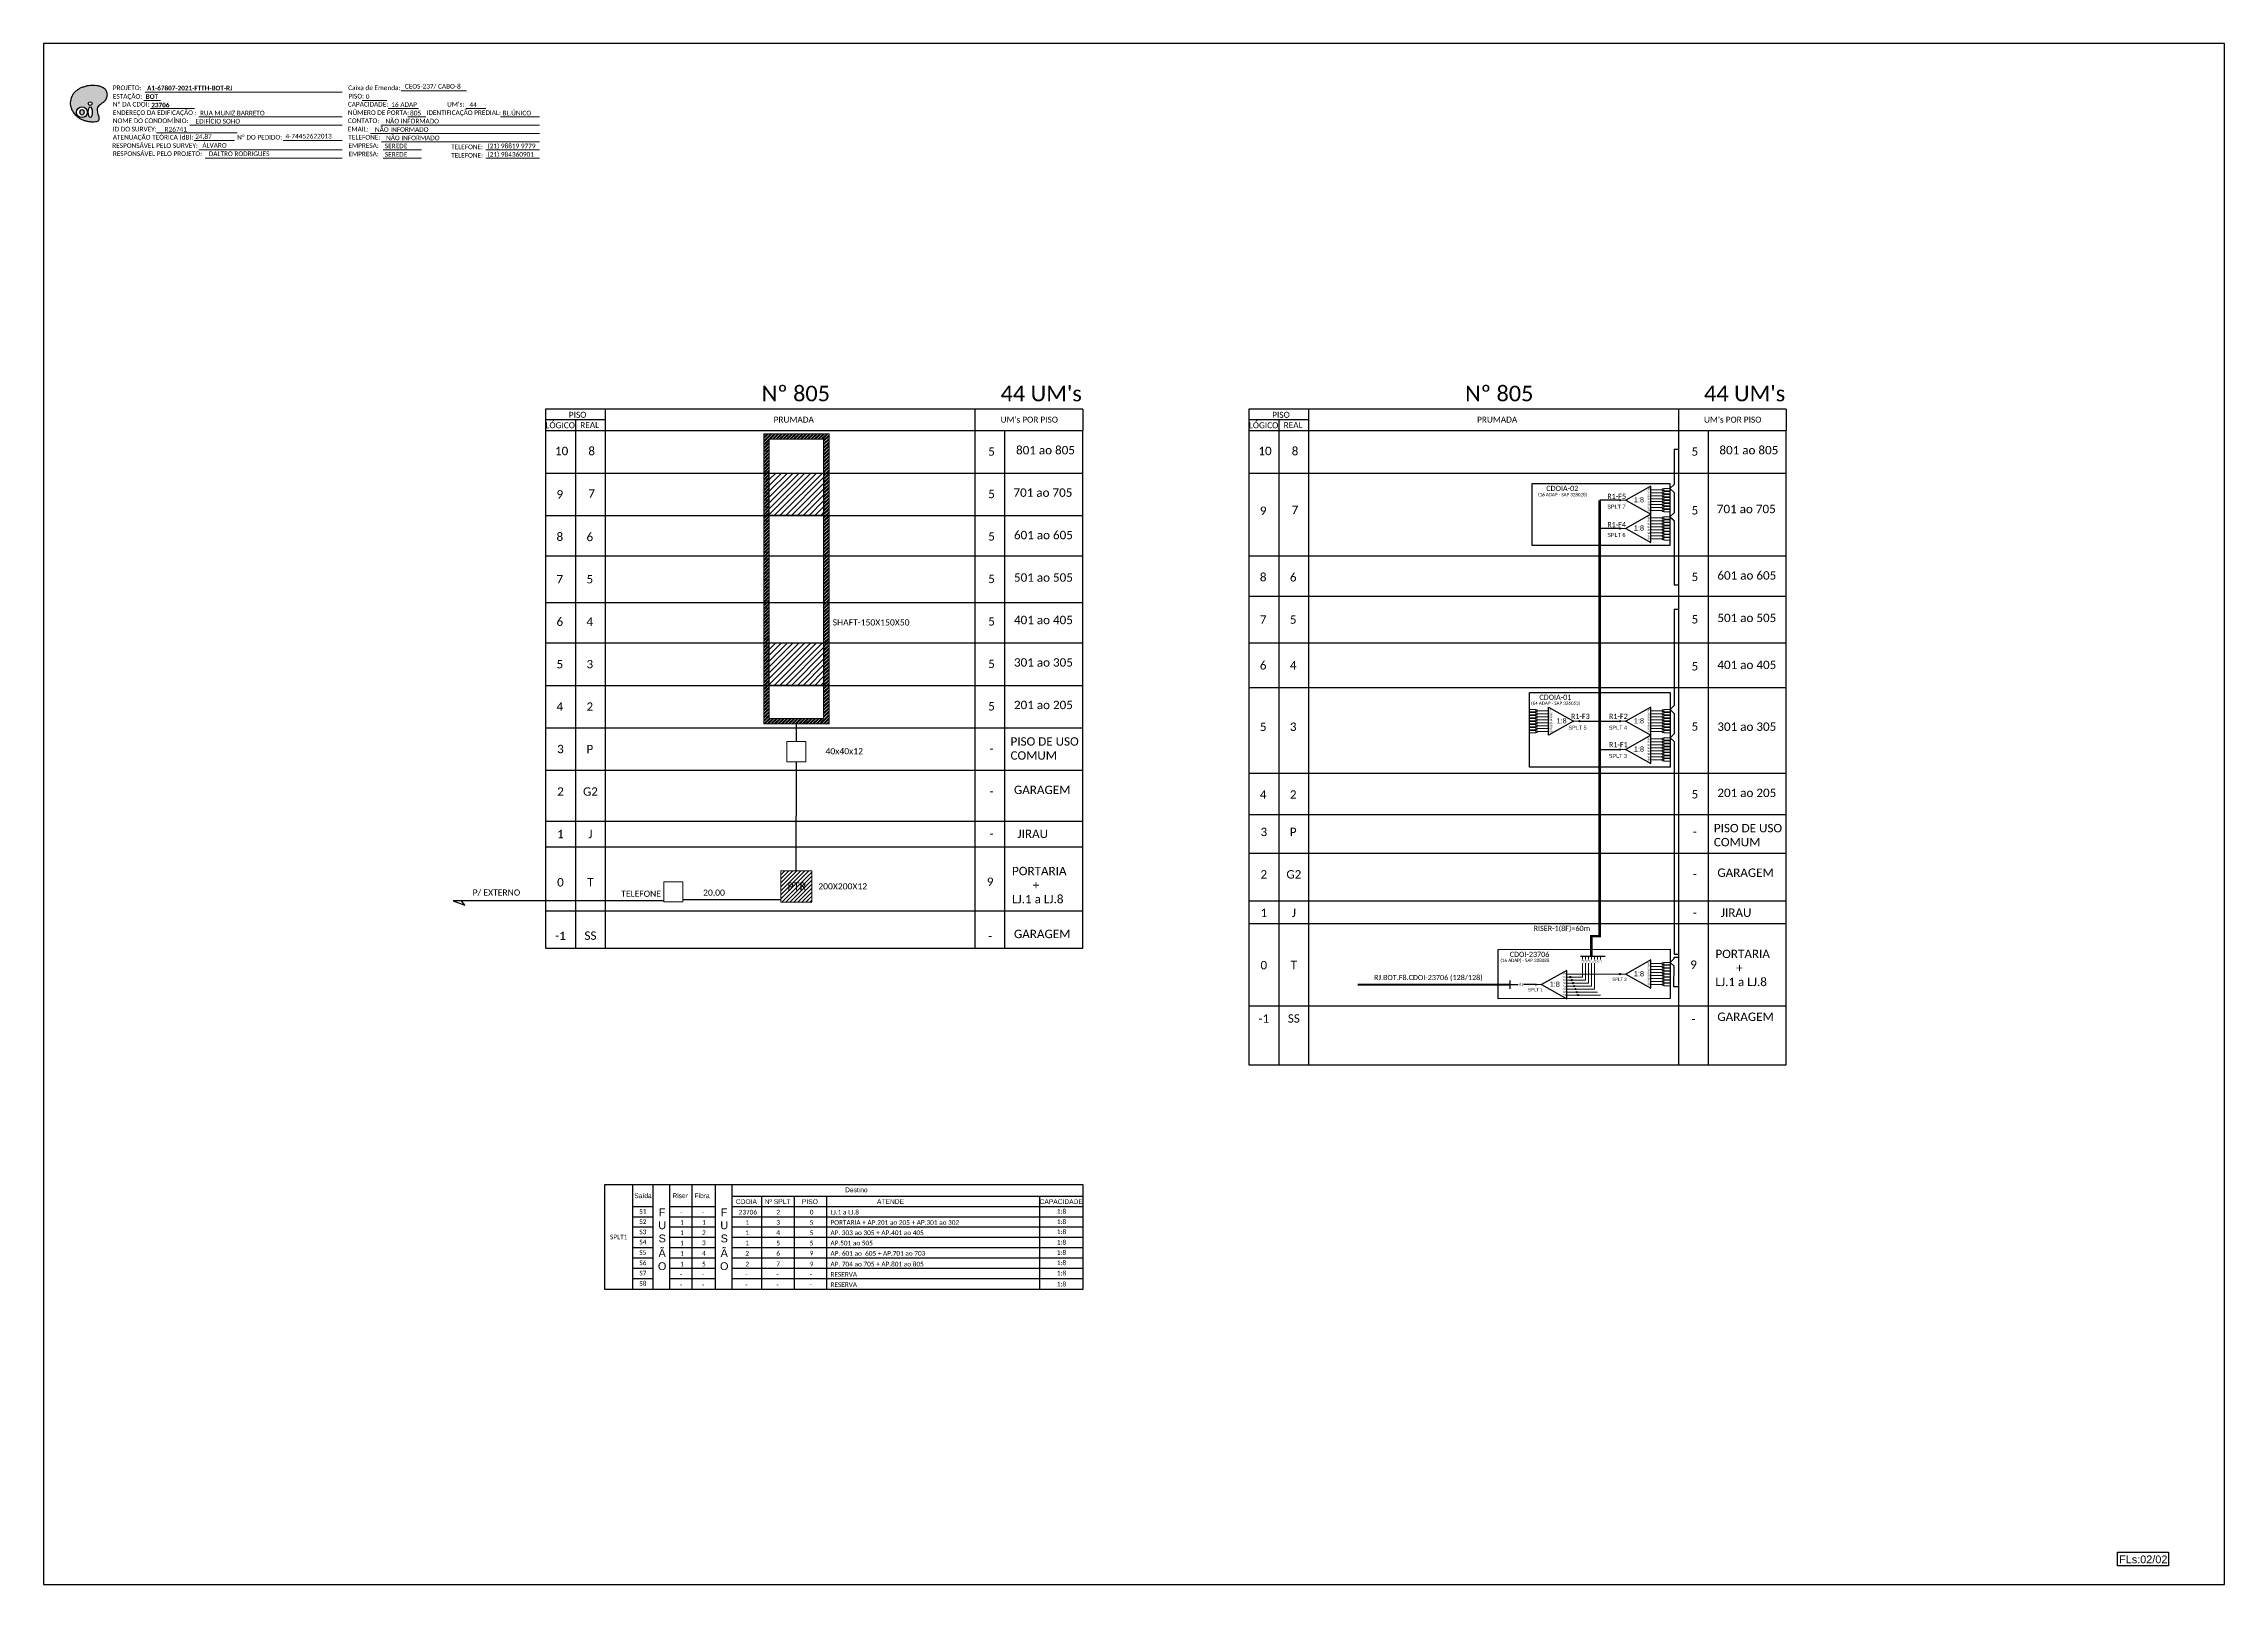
# Paper-space layout 'CDOI-23706-p2' of a CAD drawing. Header units: metres, sheet in millimetres. Extents: x -439 to 402, y -851 to -257.
# The model-space entities are those that its viewports show. They can reach past a viewport. Long polylines and large blocks are cut down to what shows.
import ezdxf
from ezdxf.enums import TextEntityAlignment as Align

# ---------------------------------------------------------------- set-up
doc = ezdxf.new("R2010")
doc.units = ezdxf.units.M
doc.styles.add('ARIAL', font='arial.ttf')
doc.styles.add('WMF-Calibri0', font='calibri.ttf')
doc.styles.add('WMF-Calibri1', font='calibrib.ttf')
doc.linetypes.add('RESERVA', pattern='A,0.5,-0.15,["RESERVA",Standard,S=0.18,R=0,X=0,Y=-0.1],-1.3', length=1.95)

# ---------------------------------------------------------------- blocks, each defined once
blk = doc.blocks.new('SPLT_1-8_SC-APC')
at = {"color": 1, "lineweight": 0}
blk.add_lwpolyline([(-17.04, -7.55), (-19.26, -7.55)], dxfattribs=at)
at = {"color": 1}
blk.add_lwpolyline([(-7.37, -2.1), (-17.04, -7.55), (-7.37, -13), (-7.37, -2.1)], dxfattribs=at)
at = {"color": 3, "lineweight": 0}
for points in [[(-2.99, -3.51), (-7.37, -3.51)], [(-7.37, -4.66), (-2.99, -4.66)], [(-7.37, -5.82), (-2.99, -5.82)], [(-7.37, -6.97), (-2.99, -6.97)], [(-7.37, -8.12), (-2.99, -8.12)], [(-2.41, -3.02), (-2.41, -4)], [(-2.41, -3.02), (0, -3.02)], [(-2.41, -4), (0, -4)], [(-2.41, -4.17), (-2.41, -5.16)], [(-2.41, -4.17), (0, -4.17)], [(-2.41, -5.16), (0, -5.16)], [(-2.41, -5.32), (-2.41, -6.31)], [(-2.41, -5.32), (0, -5.32)], [(-2.41, -6.31), (0, -6.31)], [(-2.41, -6.48), (-2.41, -7.46)], [(-2.41, -6.48), (0, -6.48)], [(-2.41, -7.46), (0, -7.46)], [(-2.41, -7.63), (-2.41, -8.62)], [(-2.41, -7.63), (0, -7.63)], [(-7.37, -9.28), (-2.99, -9.28)], [(-7.37, -10.43), (-2.99, -10.43)], [(-7.37, -11.58), (-2.99, -11.58)], [(-2.41, -8.62), (0, -8.62)], [(-2.41, -8.78), (-2.41, -9.77)], [(-2.41, -8.78), (0, -8.78)], [(-2.41, -9.77), (0, -9.77)], [(-2.41, -9.94), (-2.41, -10.92)], [(-2.41, -9.94), (0, -9.94)], [(-2.41, -10.92), (0, -10.92)], [(-2.41, -11.09), (-2.41, -12.08)], [(-2.41, -11.09), (0, -11.09)], [(-2.41, -12.08), (0, -12.08)]]:
    blk.add_lwpolyline(points, dxfattribs=at)
for points in [[(-2.99, -3.22), (-2.41, -3.22), (-2.41, -3.8), (-2.99, -3.8)], [(-2.99, -4.38), (-2.41, -4.38), (-2.41, -4.95), (-2.99, -4.95)], [(-2.99, -5.53), (-2.41, -5.53), (-2.41, -6.1), (-2.99, -6.1)], [(-2.99, -6.68), (-2.41, -6.68), (-2.41, -7.26), (-2.99, -7.26)], [(-2.99, -7.84), (-2.41, -7.84), (-2.41, -8.41), (-2.99, -8.41)], [(-2.99, -8.99), (-2.41, -8.99), (-2.41, -9.56), (-2.99, -9.56)], [(-2.99, -10.14), (-2.41, -10.14), (-2.41, -10.72), (-2.99, -10.72)], [(-2.99, -11.3), (-2.41, -11.3), (-2.41, -11.87), (-2.99, -11.87)]]:
    blk.add_lwpolyline(points, close=True, dxfattribs=at)
at = {"color": 1, "style": 'ARIAL'}
for s, height, p in [('1:8', 2, (-13.91, -8.4)), ('S1', 0.75, (-8.74, -3.78)), ('S2', 0.75, (-8.74, -4.97)), ('S3', 0.75, (-8.74, -6.18)), ('S4', 0.75, (-8.74, -7.36)), ('S5', 0.75, (-8.74, -8.57)), ('S6', 0.75, (-8.74, -9.69)), ('S7', 0.75, (-8.74, -10.78)), ('S8', 0.75, (-8.74, -11.9))]:
    blk.add_text(s, height=height, dxfattribs=at).set_placement(p)
blk = doc.blocks.new('SPLITTER_')
blk.add_point((0, 0))
at = {"style": 'ARIAL', "flags": 4}
blk.add_attdef('SPLT', (0, -3.26), '', height=1.5, dxfattribs=at)
blk = doc.blocks.new('SPLT_1-8_SC-APC_ESQ')
at = {"color": 3, "lineweight": 0}
for points in [[(2.41, -3.02), (0, -3.02)], [(2.41, -4), (0, -4)], [(2.41, -4.17), (0, -4.17)], [(2.41, -5.16), (0, -5.16)], [(2.41, -5.32), (0, -5.32)], [(2.41, -6.31), (0, -6.31)], [(2.41, -6.48), (0, -6.48)], [(2.41, -7.46), (0, -7.46)], [(2.41, -7.63), (0, -7.63)], [(2.41, -3.02), (2.41, -4)], [(2.41, -4.17), (2.41, -5.16)], [(2.41, -5.32), (2.41, -6.31)], [(2.41, -6.48), (2.41, -7.46)], [(2.41, -7.63), (2.41, -8.62)], [(2.99, -3.51), (7.37, -3.51)], [(7.37, -4.66), (2.99, -4.66)], [(7.37, -5.82), (2.99, -5.82)], [(7.37, -6.97), (2.99, -6.97)], [(7.37, -8.12), (2.99, -8.12)], [(2.41, -8.62), (0, -8.62)], [(2.41, -8.78), (0, -8.78)], [(2.41, -9.77), (0, -9.77)], [(2.41, -9.94), (0, -9.94)], [(2.41, -10.92), (0, -10.92)], [(2.41, -11.09), (0, -11.09)], [(2.41, -12.08), (0, -12.08)], [(2.41, -8.78), (2.41, -9.77)], [(2.41, -9.94), (2.41, -10.92)], [(2.41, -11.09), (2.41, -12.08)], [(7.37, -9.28), (2.99, -9.28)], [(7.37, -10.43), (2.99, -10.43)], [(7.37, -11.58), (2.99, -11.58)]]:
    blk.add_lwpolyline(points, dxfattribs=at)
for points in [[(2.99, -3.22), (2.41, -3.22), (2.41, -3.8), (2.99, -3.8)], [(2.99, -4.38), (2.41, -4.38), (2.41, -4.95), (2.99, -4.95)], [(2.99, -5.53), (2.41, -5.53), (2.41, -6.1), (2.99, -6.1)], [(2.99, -6.68), (2.41, -6.68), (2.41, -7.26), (2.99, -7.26)], [(2.99, -7.84), (2.41, -7.84), (2.41, -8.41), (2.99, -8.41)], [(2.99, -8.99), (2.41, -8.99), (2.41, -9.56), (2.99, -9.56)], [(2.99, -10.14), (2.41, -10.14), (2.41, -10.72), (2.99, -10.72)], [(2.99, -11.3), (2.41, -11.3), (2.41, -11.87), (2.99, -11.87)]]:
    blk.add_lwpolyline(points, close=True, dxfattribs=at)
at = {"color": 1}
blk.add_lwpolyline([(7.37, -2.1), (17.04, -7.55), (7.37, -13), (7.37, -2.1)], dxfattribs=at)
at = {"color": 1, "lineweight": 0}
blk.add_lwpolyline([(17.04, -7.55), (19.26, -7.55)], dxfattribs=at)
at = {"color": 1, "style": 'ARIAL'}
for s, height, p in [('S5', 0.75, (7.55, -8.57)), ('S3', 0.75, (7.55, -6.18)), ('S4', 0.75, (7.55, -7.36)), ('S2', 0.75, (7.56, -4.97)), ('S1', 0.75, (7.7, -3.78)), ('1:8', 2, (10.45, -8.4)), ('S6', 0.75, (7.55, -9.69)), ('S7', 0.75, (7.55, -10.78)), ('S8', 0.75, (7.55, -11.9))]:
    blk.add_text(s, height=height, dxfattribs=at).set_placement(p)
blk = doc.blocks.new('OI')
h = blk.add_hatch(color=40)
edge = h.paths.add_edge_path()
edge.add_spline(control_points=[(4.35, -0.67), (3.92, -0.99), (3.26, -1.5), (2.81, -2.59), (2.9, -3.5), (3.06, -4.27), (3.31, -4.85), (3.37, -5.39), (3.4, -5.88), (3.2, -6.4), (2.54, -6.61), (1.65, -6.63), (0.55, -6.67), (-0.56, -6.42), (-1.61, -6.14), (-2.77, -5.61), (-3.92, -4.77), (-4.89, -3.7), (-5.34, -2.65), (-5.6, -1.94), (-5.85, -0.96), (-5.71, 0.47), (-5.1, 2.02), (-4.14, 3.02), (-3.3, 3.61), (-2.37, 4.16), (-1.36, 4.44), (-0.56, 4.7), (0.79, 4.85), (2.24, 4.97), (3.79, 4.57), (4.67, 4.21), (5.44, 3.65), (5.76, 2.99), (6.03, 2.21), (6.01, 1.46), (5.72, 0.64), (5.31, 0.08), (4.88, -0.38), (4.51, -0.55), (4.35, -0.67)], knot_values=[0, 0, 0, 0, 1.60434, 2.417191, 3.427595, 4.282808, 4.776746, 5.304182, 5.888771, 6.258406, 6.858137, 7.79129, 8.986195, 10.124242, 11.187857, 12.242908, 13.953784, 15.414161, 16.515391, 17.349188, 17.675853, 19.552021, 21.515531, 22.568638, 23.63245, 24.621084, 25.782718, 26.745347, 27.142653, 29.870543, 31.004649, 31.921532, 32.709589, 33.801391, 34.042471, 35.192333, 35.971461, 36.628871, 37.254359, 37.836911, 37.836911, 37.836911, 37.836911], degree=3, periodic=0)
h.paths.add_polyline_path([(1.13, -0.87, -1), (-0.04, -0.87, -1)], flags=16)
edge = h.paths.add_edge_path(flags=16)
edge.add_ellipse((0.56, -3.59), major_axis=(-0.02, 1.71), ratio=0.361305, start_angle=0, end_angle=360)
h.paths.add_polyline_path([(-0.36, -3.62, -1), (-3.8, -3.62, -1)], flags=16)
edge = h.paths.add_edge_path(flags=0)
edge.add_ellipse((-2.08, -3.62), major_axis=(0, 0.885), ratio=0.758294, start_angle=0, end_angle=360)
at = {"color": 40}
for centre, radius in [((-2.08, -3.62), 1.72), ((0.54, -0.87), 0.587)]:
    blk.add_circle(centre, radius, dxfattribs=at)
blk.add_ellipse((-2.08, -3.62), major_axis=(0, 0.885), ratio=0.758294, start_param=-3.141592653589792, end_param=3.141592653589792, dxfattribs=at)
blk.add_ellipse((0.56, -3.59), major_axis=(-0.02, 1.71), ratio=0.361305, dxfattribs=at)
at = {"color": 40, "start_tangent": (-0.800898, -0.598801), "end_tangent": (-0.800898, -0.598801)}
blk.add_spline([(4.35, -0.67), (3.2, -1.78), (2.9, -2.54), (2.92, -3.55), (3.12, -4.38), (3.28, -4.85), (3.37, -5.37), (3.35, -5.95), (3.2, -6.29), (2.66, -6.55), (1.73, -6.63), (0.54, -6.62), (-0.58, -6.41), (-1.6, -6.11), (-2.56, -5.67), (-3.95, -4.67), (-4.89, -3.56), (-5.37, -2.56), (-5.64, -1.78), (-5.72, -1.46), (-5.63, 0.42), (-4.84, 2.22), (-4.13, 2.99), (-3.27, 3.62), (-2.4, 4.09), (-1.3, 4.47), (-0.37, 4.72), (0.02, 4.77), (2.75, 4.8), (3.85, 4.53), (4.69, 4.16), (5.31, 3.68), (5.85, 2.73), (5.93, 2.5), (5.94, 1.35), (5.67, 0.62), (5.29, 0.08), (4.84, -0.36), (4.35, -0.67)], degree=3, dxfattribs=at)

msp = doc.modelspace()

# ---------------------------------------------------------------- hatches: boundary and pattern name
h = msp.add_hatch()
h.set_pattern_fill('ANSI32', color=3, scale=0.1)
h.set_pattern_definition([(45, (-7734.7063, 2134.9903), (-0.67351921, 0.67351921), []), (45, (-7734.2573, 2134.9903), (-0.67351921, 0.67351921), [])])
h.paths.add_polyline_path([(-84.87, -56.2), (-110.07, -56.2), (-110.07, -168.04), (-84.87, -168.04)])
h.paths.add_polyline_path([(-107.96, -58.31), (-86.98, -58.31), (-86.98, -165.93), (-107.96, -165.93)], flags=16)
h = msp.add_hatch()
h.set_pattern_fill('LINE', color=1, scale=0.5, angle=45)
h.set_pattern_definition([(45, (0, 65.4875), (-1.122532, 1.122532), [])])
h.paths.add_polyline_path([(-86.98, -71.36), (-107.96, -71.36), (-107.96, -87.73), (-86.98, -87.73)])
h = msp.add_hatch(color=3)
h.dxf.hatch_style = 1
edge = h.paths.add_edge_path()
edge.add_arc((220.19, -81.82), 0.256, 0, 360)
h = msp.add_hatch(color=3)
h.dxf.hatch_style = 1
edge = h.paths.add_edge_path()
edge.add_arc((220.19, -92.71), 0.256, 0, 360)
h = msp.add_hatch()
h.set_pattern_fill('LINE', color=1, scale=0.5, angle=45)
h.paths.add_polyline_path([(-86.98, -136.85), (-107.96, -136.85), (-107.96, -153.22), (-86.98, -153.22)])
h = msp.add_hatch(color=3)
h.dxf.hatch_style = 1
edge = h.paths.add_edge_path()
edge.add_arc((204.49, -167.03), 0.256, 0, 360)
h = msp.add_hatch(color=3)
h.dxf.hatch_style = 1
edge = h.paths.add_edge_path()
edge.add_arc((220.2, -167.03), 0.256, 0, 360)
h = msp.add_hatch(color=3)
h.dxf.hatch_style = 1
edge = h.paths.add_edge_path()
edge.add_arc((220.2, -177.92), 0.256, 0, 360)
h = msp.add_hatch()
h.set_pattern_fill('ANSI31', color=1, scale=8.76232, style=0)
h.set_pattern_definition([(45, (-639.3839, -573.2324), (-0.774487, 0.774487), [])])
h.paths.add_polyline_path([(-103.46, -236.79), (-91.57, -236.79), (-91.57, -224.74), (-103.46, -224.74)])
h.paths.add_polyline_path([(-101.71, -232.98), (-92.87, -232.98), (-92.87, -228.46), (-101.71, -228.46)], flags=24)
h = msp.add_hatch(color=3)
h.dxf.hatch_style = 1
edge = h.paths.add_edge_path()
edge.add_arc((187.71, -268.56), 0.205, 0, 360)
h = msp.add_hatch(color=3)
h.dxf.hatch_style = 1
edge = h.paths.add_edge_path()
edge.add_arc((200.98, -265.68), 0.242, 0, 360)
h = msp.add_hatch(color=3)
h.dxf.hatch_style = 1
edge = h.paths.add_edge_path()
edge.add_arc((201.48, -266.83), 0.242, 0, 360)
h = msp.add_hatch(color=3)
h.dxf.hatch_style = 1
edge = h.paths.add_edge_path()
edge.add_arc((201.98, -267.99), 0.242, 0, 360)
h = msp.add_hatch(color=3)
h.dxf.hatch_style = 1
edge = h.paths.add_edge_path()
edge.add_arc((202.48, -269.14), 0.242, 0, 360)
h = msp.add_hatch(color=3)
h.dxf.hatch_style = 1
edge = h.paths.add_edge_path()
edge.add_arc((220.17, -264.53), 0.242, 0, 360)
h = msp.add_hatch(color=3)
h.dxf.hatch_style = 1
edge = h.paths.add_edge_path()
edge.add_arc((202.98, -270.29), 0.242, 0, 360)
h = msp.add_hatch(color=3)
h.dxf.hatch_style = 1
edge = h.paths.add_edge_path()
edge.add_arc((203.48, -271.45), 0.242, 0, 360)
h = msp.add_hatch(color=3)
h.dxf.hatch_style = 1
edge = h.paths.add_edge_path()
edge.add_arc((203.98, -272.6), 0.242, 0, 360)

# ---------------------------------------------------------------- linework, layer by layer
at = {"color": 7}
for p, q in [((-194.26, -240.11), (12.98, -240.11)), ((77, -276.75), (284.24, -276.75))]:
    msp.add_line(p, q, dxfattribs=at)
at = {"color": 8, "linetype": 'RESERVA', "lineweight": 0, "ltscale": 3}
for p, q in [((203.72, -271.45), (211.43, -271.45)), ((204.22, -272.6), (212.58, -272.6))]:
    msp.add_line(p, q, dxfattribs=at)
for p, q in [((-171.32, -345.7), (13.05, -345.7)), ((-171.32, -386.11), (-171.32, -345.7)), ((-160.66, -345.7), (-160.66, -386.11)), ((-152.78, -345.7), (-152.78, -386.11)), ((-146.31, -386.11), (-146.31, -345.7)), ((-137.85, -345.7), (-137.85, -386.11)), ((-128.84, -345.7), (-128.84, -386.11)), ((-122.36, -345.7), (-122.36, -386.11)), ((-122.36, -350.11), (13.05, -350.11)), ((-110.96, -350.11), (-110.96, -386.11)), ((-98.38, -350.11), (-98.38, -386.11)), ((-85.84, -350.11), (-85.84, -386.11)), ((-3.74, -350.11), (-3.74, -386.11)), ((13.05, -345.7), (13.05, -386.11)), ((-160.66, -354.08), (-152.78, -354.08)), ((-160.66, -358.05), (-152.78, -358.05)), ((-146.31, -354.08), (-128.84, -354.08)), ((-146.31, -358.05), (-128.84, -358.05)), ((-122.36, -354.08), (13.05, -354.08)), ((-122.36, -358.05), (13.05, -358.05)), ((-160.66, -362.02), (-152.78, -362.02)), ((-160.66, -365.99), (-152.78, -365.99)), ((-160.66, -369.95), (-152.78, -369.95)), ((-146.31, -362.02), (-128.84, -362.02)), ((-146.31, -365.99), (-128.84, -365.99)), ((-146.31, -369.95), (-128.84, -369.95)), ((-122.36, -362.02), (13.05, -362.02)), ((-122.36, -365.99), (13.05, -365.99)), ((-122.36, -369.95), (13.05, -369.95)), ((-160.66, -373.92), (-152.78, -373.92)), ((-160.66, -377.89), (-152.78, -377.89)), ((-146.31, -373.92), (-128.84, -373.92)), ((-146.31, -377.89), (-128.84, -377.89)), ((-122.36, -373.92), (13.05, -373.92)), ((-122.36, -377.89), (13.05, -377.89)), ((13.05, -386.11), (-171.32, -386.11)), ((-160.66, -381.86), (-152.78, -381.86)), ((-146.31, -381.86), (-128.84, -381.86)), ((-122.36, -381.86), (13.05, -381.86))]:
    msp.add_line(p, q)
msp.add_lwpolyline([(-387.78, -499.81), (453.22, -499.81), (453.22, 94.19), (-387.78, 94.19)], close=True)
at = {"color": 7, "lineweight": 0}
for points in [[(-249.86, 76.01), (-224.73, 76.01)], [(-349.19, 72.24), (-342.64, 72.24)], [(-348.67, 75.52), (-272.7, 75.52)], [(-346.53, 69.17), (-329.56, 69.17)], [(-264.91, 72.28), (-255.42, 72.28)], [(-254.86, 69.17), (-243.24, 69.17)], [(-224.91, 69.17), (-217.25, 69.17)], [(-344.21, 59.75), (-313.16, 59.75)], [(-331.37, 62.82), (-272.7, 62.82)], [(-327.96, 65.93), (-272.7, 65.93)], [(-261.78, 59.58), (-196.51, 59.58)], [(-257.74, 62.82), (-196.51, 62.82)], [(-247.27, 65.93), (-240.33, 65.93)], [(-211.58, 65.93), (-196.54, 65.93)], [(-329.67, 56.79), (-314.16, 56.79)], [(-327.96, 53.23), (-272.7, 53.23)], [(-295.44, 56.79), (-272.68, 56.79)], [(-257.49, 56.34), (-196.51, 56.34)], [(-256.89, 53.23), (-242.09, 53.23)], [(-217.28, 53.23), (-196.51, 53.23)], [(-325.47, 49.99), (-272.7, 49.99)], [(-256.89, 49.99), (-242.09, 49.99)], [(-217.28, 49.99), (-196.51, 49.99)], [(220.17, -264.53), (199.6, -264.53)], [(199.6, -265.68), (200.98, -265.68)], [(199.6, -266.83), (201.48, -266.83)], [(199.6, -267.99), (201.98, -267.99)], [(199.6, -269.14), (202.48, -269.14)], [(199.6, -270.29), (202.98, -270.29)], [(199.6, -271.45), (203.48, -271.45)], [(199.6, -272.6), (203.98, -272.6)]]:
    msp.add_lwpolyline(points, dxfattribs=at)
at = {"color": 0}
for points in [[(12.98, -46.76), (-194.26, -46.76)], [(284.24, -46.76), (77, -46.76)], [(-171.11, -50.87), (-194.26, -50.87)], [(100.15, -50.87), (77, -50.87)]]:
    msp.add_lwpolyline(points, dxfattribs=at)
for points in [[(-194.26, -46.76), (-194.26, -54.99)], [(-171.11, -54.99), (-171.11, -46.76)], [(-28.61, -46.76), (-28.61, -54.99)], [(12.98, -46.76), (12.98, -54.99)], [(77, -46.76), (77, -54.99)], [(100.15, -54.99), (100.15, -46.76)], [(242.65, -46.76), (242.65, -54.99)], [(284.24, -46.76), (284.24, -54.99)], [(-194.26, -54.99), (12.98, -54.99)], [(-194.26, -54.99), (12.98, -54.99)], [(-194.26, -54.99), (12.98, -54.99)], [(-194.26, -54.99), (12.98, -54.99)], [(-194.26, -54.99), (-194.26, -254.55), (12.98, -254.55), (12.98, -54.99)], [(-182.68, -50.87), (-182.68, -54.99)], [(-182.68, -54.99), (-182.68, -254.55)], [(-171.11, -254.55), (-171.11, -54.99)], [(-28.61, -54.99), (-28.61, -254.55)], [(-17.04, -254.55), (-17.04, -54.99)], [(77, -54.99), (77, -299.51), (284.24, -299.51), (284.24, -54.99)], [(77, -54.99), (284.24, -54.99)], [(77, -54.99), (284.24, -54.99)], [(77, -54.99), (284.24, -54.99)], [(77, -54.99), (284.24, -54.99)], [(88.57, -50.87), (88.57, -54.99)], [(88.57, -54.99), (88.57, -299.51)], [(100.15, -299.51), (100.15, -54.99)], [(242.65, -54.99), (242.65, -299.51)], [(254.22, -299.51), (254.22, -54.99)], [(-194.26, -71.36), (12.98, -71.36)], [(77, -71.36), (284.24, -71.36)], [(-194.26, -87.73), (12.98, -87.73)], [(-194.26, -103.29), (12.98, -103.29)], [(77, -103.29), (284.24, -103.29)], [(-194.26, -121.28), (12.98, -121.28)], [(77, -118.86), (284.24, -118.86)], [(-194.26, -136.85), (12.98, -136.85)], [(77, -136.85), (284.24, -136.85)], [(-194.26, -153.22), (12.98, -153.22)], [(77, -154.04), (284.24, -154.04)], [(-194.26, -169.59), (12.98, -169.59)], [(-194.26, -185.96), (12.98, -185.96)], [(77, -187.12), (284.24, -187.12)], [(-194.26, -205.6), (12.98, -205.6)], [(77, -203), (284.24, -203)], [(-194.26, -215.44), (12.98, -215.44)], [(77, -217.9), (284.24, -217.9)], [(77, -236.31), (284.24, -236.31)], [(77, -245.02), (284.24, -245.02)]]:
    msp.add_lwpolyline(points)
at = {"color": 2, "lineweight": 0}
for points in [[(-110.07, -56.2), (-84.87, -56.2), (-84.87, -168.04), (-110.07, -168.04)], [(-107.96, -58.31), (-86.98, -58.31), (-86.98, -165.93), (-107.96, -165.93)]]:
    msp.add_lwpolyline(points, close=True, dxfattribs=at)
at = {"color": 3}
for points in [[(242.65, -62.31), (241, -62.31), (240.99, -75.78), (239.42, -77.29), (240.99, -78.8), (240.99, -86.68), (239.42, -88.18), (240.99, -89.69), (240.99, -114.43), (242.64, -114.43)], [(242.66, -124), (241.01, -124), (241, -160.99), (239.43, -162.5), (241, -164.01), (241, -171.89), (239.43, -173.39), (241, -174.9), (241, -256.81), (242.65, -256.81)], [(-97.52, -224.74), (-97.49, -182.7)], [(-141.26, -235.79), (-103.46, -235.79)], [(242.61, -269.47), (240.96, -269.47), (241, -261.51), (239.43, -260), (241, -258.49), (241, -258.03), (242.65, -258.03)], [(177.73, -268.56), (180.82, -268.56)], [(187.71, -268.56), (182.97, -268.56)]]:
    msp.add_lwpolyline(points, dxfattribs=at)
at = {"color": 1}
for points in [[(-107.96, -71.36), (-86.98, -71.36), (-86.98, -87.73), (-107.96, -87.73)], [(186.29, -75.39), (239.42, -75.39), (239.42, -99.28), (186.29, -99.28)], [(-107.96, -136.85), (-86.98, -136.85), (-86.98, -153.22), (-107.96, -153.22)], [(185.23, -155.97), (239.46, -155.97), (239.46, -184.79), (185.23, -184.79)], [(173.1, -255.02), (239.43, -254.89), (239.43, -274), (173.1, -274.12)]]:
    msp.add_lwpolyline(points, close=True, dxfattribs=at)
at = {"color": 5, "const_width": 1}
msp.add_lwpolyline([(212.32, -81.82), (212.33, -249.9), (209.08, -249.9), (209.08, -257.62)], dxfattribs=at)
at = {"color": 5}
for points in [[(220.16, -81.82), (212.32, -81.82)], [(220.16, -92.71), (212.32, -92.71)], [(204.49, -167.03), (220.17, -167.03)], [(212.33, -177.92), (220.17, -177.92)], [(204.95, -257.62), (214.44, -257.62)]]:
    msp.add_lwpolyline(points, dxfattribs=at)
at = {"color": 7}
msp.add_lwpolyline([(-97.48, -174.89), (-97.47, -168.04)], dxfattribs=at)
at = {"color": 7, "lineweight": 0}
for points in [[(-101.13, -174.89), (-93.84, -174.89), (-93.84, -182.7), (-101.13, -182.7)], [(-148.55, -228.9), (-141.26, -228.9), (-141.26, -236.71), (-148.55, -236.71)]]:
    msp.add_lwpolyline(points, close=True, dxfattribs=at)
at = {"color": 1, "lineweight": 0}
msp.add_lwpolyline([(-103.46, -224.74), (-91.57, -224.74), (-91.57, -236.79), (-103.46, -236.79)], close=True, dxfattribs=at)
at = {"color": 1}
for points in [[(-148.55, -236.34), (-148.55, -236.34), (-229.79, -236.34)], [(-229.79, -236.34), (-225.37, -237.94)], [(-225.37, -237.94), (-226.78, -236.11)], [(177.73, -270.19), (177.73, -266.94)], [(199.6, -263.12), (189.93, -268.56), (199.6, -274.01), (199.6, -263.12)]]:
    msp.add_lwpolyline(points, dxfattribs=at)
at = {"color": 5, "lineweight": 0}
for points in [[(201.22, -265.68), (205.64, -265.68), (205.64, -260.32)], [(201.72, -266.83), (206.8, -266.83), (206.8, -260.33)], [(202.22, -267.99), (207.96, -267.99), (207.96, -260.32)], [(202.72, -269.14), (209.11, -269.14), (209.11, -260.32)], [(203.22, -270.29), (210.27, -270.29), (210.27, -260.32)], [(205.64, -257.62), (205.64, -258.93)], [(206.8, -257.62), (206.8, -258.9)], [(207.96, -257.62), (207.96, -258.9)], [(209.11, -257.62), (209.11, -258.9)], [(210.27, -257.62), (210.27, -258.9)], [(211.43, -257.62), (211.43, -258.9)], [(212.59, -257.62), (212.59, -258.9)]]:
    msp.add_lwpolyline(points, dxfattribs=at)
at = {"color": 1, "const_width": 0.8}
msp.add_lwpolyline([(119.02, -268.56), (177.73, -268.56)], dxfattribs=at)
at = {"color": 1, "lineweight": 0}
msp.add_lwpolyline([(189.93, -268.56), (187.71, -268.56)], dxfattribs=at)
at = {"color": 7}
msp.add_lwpolyline([(412, -487.45), (431.66, -487.45), (431.66, -492.62), (412, -492.62)], close=True, dxfattribs=at)
at = {"color": 3}
for centre, radius in [((220.19, -81.82), 0.256), ((220.19, -92.71), 0.256), ((204.49, -167.03), 0.256), ((220.2, -167.03), 0.256), ((220.2, -177.92), 0.256), ((187.71, -268.56), 0.205), ((187.71, -268.56), 0.205), ((200.98, -265.68), 0.242), ((201.48, -266.83), 0.242), ((201.98, -267.99), 0.242), ((202.48, -269.14), 0.242), ((220.17, -264.53), 0.242), ((202.98, -270.29), 0.242), ((203.48, -271.45), 0.242), ((203.98, -272.6), 0.242)]:
    msp.add_circle(centre, radius, dxfattribs=at)
msp.add_point((189.93, -268.56))

# ---------------------------------------------------------------- block references
at = {"color": 7, "xscale": 1.213923925163967, "yscale": 1.213923925163967, "zscale": 1.213923925163967, "rotation": 0.1532896023949059}
msp.add_blockref('OI', (-370.48, 72.14), dxfattribs=at)
at = {"color": 3}
for p in [(239.42, -74.27), (239.42, -85.17), (239.43, -159.48), (239.43, -170.38), (239.43, -256.98)]:
    msp.add_blockref('SPLT_1-8_SC-APC', p, dxfattribs=at)
msp.add_blockref('SPLT_1-8_SC-APC_ESQ', (185.23, -159.48))
ref = msp.add_blockref('SPLITTER_', (202.25, -167.02))
ref.add_attrib('SPLT', 'SPLT 5', (200.28, -170.28), dxfattribs={"height": 1.5, "style": 'ARIAL'})
ref = msp.add_blockref('SPLITTER_', (222.4, -167.02), dxfattribs=dict(xscale=-1))
ref.add_attrib('SPLT', 'SPLT 4', (215.87, -170.28), dxfattribs={"height": 1.5, "style": 'ARIAL'})
ref = msp.add_blockref('SPLITTER_', (222.4, -177.91), dxfattribs=dict(xscale=-1))
ref.add_attrib('SPLT', 'SPLT 3', (215.87, -181.18), dxfattribs={"height": 1.5, "style": 'ARIAL'})

# ---------------------------------------------------------------- texts
at = {"color": 7, "lineweight": 0, "style": 'WMF-Calibri0'}
for s, height, p in [('PROJETO:', 1.793, (-361.08, 76.26)), ('Caixa de Emenda:', 1.7927, (-270.32, 76.26)), ('ESTAÇÃO:', 1.793, (-361.08, 72.98)), ('ENDEREÇO DA EDIFICAÇÃO :', 1.7927, (-361.08, 66.68)), ('Nº DA CDOI:', 1.7927, (-361.08, 69.91)), ('CAPACIDADE:', 1.7927, (-270.43, 69.91)), ('NÚMERO DE PORTA:', 1.7927, (-270.43, 66.68)), ('PISO:', 1.793, (-270.25, 73.03)), ('IDENTIFICAÇÃO PREDIAL:', 1.7927, (-240.06, 66.68)), ("UM's:", 1.793, (-232.18, 69.91)), ('ATENUAÇÃO TEÓRICA (dB):', 1.7927, (-361.08, 57.21)), ('NOME DO CONDOMÍNIO:', 1.7927, (-361.08, 63.56)), ('ID DO SURVEY:', 1.7927, (-361.08, 60.33)), ('Nº DO PEDIDO:', 1.7927, (-313.15, 57.21)), ('CONTATO:', 1.793, (-270.43, 63.56)), ('EMAIL:', 1.793, (-270.43, 60.33)), ('TELEFONE:', 1.793, (-270.25, 57.21)), ('RESPONSÁVEL PELO SURVEY:', 1.7927, (-361.32, 53.98)), ('RESPONSÁVEL PELO PROJETO:', 1.7927, (-361.08, 50.87)), ('EMPRESA:', 1.793, (-270.25, 53.98)), ('EMPRESA:', 1.793, (-270.25, 50.74)), ('TELEFONE:', 1.793, (-230.64, 53.47)), ('TELEFONE:', 1.793, (-230.64, 50.24))]:
    msp.add_text(s, height=height, dxfattribs=at).set_placement(p)
at = {"color": 7}
for s, height, style, p in [('A1-67807-2021-FTTH-BOT-RJ', 1.7927, 'WMF-Calibri1', (-347.88, 76.17)), ('CEOS-237/ CABO-8', 1.7927, 'WMF-Calibri0', (-248.47, 76.85)), ('BOT', 1.793, 'WMF-Calibri1', (-348.4, 72.89)), ('RUA MUNIZ BARRETO', 1.7927, 'WMF-Calibri0', (-327.45, 66.52)), ('0', 1.79, 'WMF-Calibri0', (-263.55, 72.88)), ('16 ADAP', 1.793, 'WMF-Calibri0', (-253.68, 69.79)), ('805', 1.793, 'WMF-Calibri0', (-246.46, 66.53)), ('44', 1.793, 'WMF-Calibri0', (-223.56, 69.77)), ('BL.ÚNICO', 1.793, 'WMF-Calibri0', (-210.82, 66.53)), ('R26741', 1.793, 'WMF-Calibri0', (-341.12, 60.28)), ('24,87', 1.793, 'WMF-Calibri0', (-329.3, 57.45)), ('EDIFÍCIO SOHO', 1.7927, 'WMF-Calibri0', (-329.17, 63.39)), ('4-74452622013', 1.7927, 'WMF-Calibri0', (-294.5, 57.62)), ('NÃO INFORMADO', 1.7927, 'WMF-Calibri0', (-260, 60.18)), ('NÃO INFORMADO', 1.7927, 'WMF-Calibri0', (-255.96, 63.42)), ('NÃO INFORMADO', 1.7927, 'WMF-Calibri0', (-255.72, 56.94)), ('ÁLVARO', 1.793, 'WMF-Calibri0', (-326.56, 54.07)), ('DALTRO RODRIGUES', 1.7927, 'WMF-Calibri0', (-324.07, 50.83)), ('SEREDE', 1.793, 'WMF-Calibri0', (-256.18, 53.83)), ('SEREDE', 1.793, 'WMF-Calibri0', (-256.18, 50.59)), ('(21) 98819 9779', 1.7927, 'WMF-Calibri0', (-216.58, 53.83)), ('(21) 984360901', 1.7927, 'WMF-Calibri0', (-216.58, 50.59)), ('801 ao 805', 3.24, 'WMF-Calibri0', (-12.77, -64.15)), ('801 ao 805', 3.24, 'WMF-Calibri0', (258.48, -64.15)), ('701 ao 705', 3.24, 'WMF-Calibri0', (-13.77, -80.52)), ('SPLT 7', 1.5, 'ARIAL', (215.27, -85.08)), ('701 ao 705', 3.24, 'WMF-Calibri0', (257.49, -86.83)), ('601 ao 605', 3.24, 'WMF-Calibri0', (-13.57, -96.89)), ('SPLT 6', 1.5, 'ARIAL', (215.27, -95.98)), ('601 ao 605', 3.24, 'WMF-Calibri0', (257.69, -112.45)), ('501 ao 505', 3.24, 'WMF-Calibri0', (-13.57, -113.26)), ('501 ao 505', 3.24, 'WMF-Calibri0', (257.69, -128.82)), ('SHAFT-150X150X50', 2.3729, 'WMF-Calibri0', (-83.46, -130.13)), ('401 ao 405', 3.24, 'WMF-Calibri0', (-13.57, -129.63)), ('301 ao 305', 3.24, 'WMF-Calibri0', (-13.57, -146)), ('401 ao 405', 3.24, 'WMF-Calibri0', (257.69, -146.94)), ('201 ao 205', 3.24, 'WMF-Calibri0', (-13.57, -162.38)), ('301 ao 305', 3.24, 'WMF-Calibri0', (257.69, -170.76)), ('40x40x12', 2.373, 'WMF-Calibri0', (-86.25, -179.78)), ('GARAGEM', 3.24, 'WMF-Calibri0', (-13.57, -195.12)), ('201 ao 205', 3.24, 'WMF-Calibri0', (257.69, -196.28)), ('JIRAU', 3.24, 'WMF-Calibri0', (-12.22, -212.07)), ('GARAGEM', 3.24, 'WMF-Calibri0', (257.69, -227.06)), ('P/ EXTERNO', 2.373, 'WMF-Calibri0', (-222.34, -234.27)), ('TELEFONE', 2.373, 'WMF-Calibri0', (-165.02, -234.74)), ('20,00', 2.373, 'WMF-Calibri0', (-133.46, -234.31)), ('PTR', 3.008, 'WMF-Calibri0', (-100.96, -232.21)), ('200X200X12', 2.373, 'WMF-Calibri0', (-89.03, -231.89)), ('JIRAU', 3.24, 'WMF-Calibri0', (259.03, -242.48)), ('GARAGEM', 3.24, 'WMF-Calibri0', (-13.57, -250.67)), ('SPLT 2', 1.2, 'ARIAL', (217.17, -267.14)), ('SPLT 1', 1.2, 'ARIAL', (184.71, -271.17)), ('GARAGEM', 3.24, 'WMF-Calibri0', (257.69, -282.6)), ('-', 1.79, 'WMF-Calibri0', (-142.31, -357.21)), ('1', 1.79, 'WMF-Calibri0', (-142.31, -361.18)), ('-', 1.79, 'WMF-Calibri0', (-133.86, -357.21)), ('1', 1.79, 'WMF-Calibri0', (-133.86, -361.18)), ('23706', 1.793, 'WMF-Calibri0', (-119.74, -357.21)), ('1', 1.79, 'WMF-Calibri0', (-117.15, -361.18)), ('2', 1.79, 'WMF-Calibri0', (-105.22, -357.21)), ('3', 1.79, 'WMF-Calibri0', (-105.22, -361.18)), ('0', 1.79, 'WMF-Calibri0', (-92.34, -357.21)), ('5', 1.79, 'WMF-Calibri0', (-92.34, -361.18)), ('LJ.1 a LJ.8', 1.7927, 'WMF-Calibri0', (-84.33, -357.21)), ('PORTARIA + AP.201 ao 205 + AP.301 ao 302', 1.7927, 'WMF-Calibri0', (-84.33, -361.18)), ('1', 1.79, 'WMF-Calibri0', (-142.31, -365.15)), ('1', 1.79, 'WMF-Calibri0', (-142.31, -369.12)), ('2', 1.79, 'WMF-Calibri0', (-133.86, -365.15)), ('3', 1.79, 'WMF-Calibri0', (-133.86, -369.04)), ('1', 1.79, 'WMF-Calibri0', (-117.15, -365.15)), ('1', 1.79, 'WMF-Calibri0', (-117.15, -369.04)), ('4', 1.79, 'WMF-Calibri0', (-105.22, -365.07)), ('5', 1.79, 'WMF-Calibri0', (-105.22, -369.12)), ('5', 1.79, 'WMF-Calibri0', (-92.34, -365.15)), ('5', 1.79, 'WMF-Calibri0', (-92.34, -369.12)), ('AP. 303 ao 305 + AP.401 ao 405', 1.7927, 'WMF-Calibri0', (-84.33, -365.15)), ('AP.501 ao 505', 1.7927, 'WMF-Calibri0', (-84.33, -369.12)), ('1', 1.79, 'WMF-Calibri0', (-142.31, -373.09)), ('1', 1.79, 'WMF-Calibri0', (-142.31, -377.23)), ('4', 1.79, 'WMF-Calibri0', (-133.86, -373.09)), ('5', 1.79, 'WMF-Calibri0', (-133.86, -377.23)), ('2', 1.79, 'WMF-Calibri0', (-117.15, -373.09)), ('2', 1.79, 'WMF-Calibri0', (-117.15, -377.23)), ('6', 1.79, 'WMF-Calibri0', (-105.22, -373.09)), ('7', 1.79, 'WMF-Calibri0', (-105.22, -377.15)), ('9', 1.79, 'WMF-Calibri0', (-92.34, -373.01)), ('9', 1.79, 'WMF-Calibri0', (-92.34, -377.23)), ('AP. 601 ao  605 + AP.701 ao 703', 1.7927, 'WMF-Calibri0', (-84.33, -373.09)), ('AP. 704 ao 705 + AP.801 ao 805', 1.7927, 'WMF-Calibri0', (-84.33, -377.23)), ('-', 1.79, 'WMF-Calibri0', (-142.31, -381.2)), ('-', 1.79, 'WMF-Calibri0', (-142.31, -385.16)), ('-', 1.79, 'WMF-Calibri0', (-133.86, -381.12)), ('-', 1.79, 'WMF-Calibri0', (-133.86, -385.16)), ('-', 1.79, 'WMF-Calibri0', (-117.15, -381.12)), ('-', 1.79, 'WMF-Calibri0', (-117.15, -385.16)), ('-', 1.79, 'WMF-Calibri0', (-105.22, -381.2)), ('-', 1.79, 'WMF-Calibri0', (-105.22, -385.16)), ('-', 1.79, 'WMF-Calibri0', (-92.34, -381.2)), ('-', 1.79, 'WMF-Calibri0', (-92.34, -385.09)), ('RESERVA', 1.793, 'WMF-Calibri0', (-84.33, -381.2)), ('RESERVA', 1.793, 'WMF-Calibri0', (-84.33, -385.16))]:
    msp.add_text(s, height=height, dxfattribs=dict(at, style=style)).set_placement(p)
at = {"color": 7, "style": 'WMF-Calibri1'}
msp.add_text('23706', height=1.793, dxfattribs=at).set_placement((-342.75, 69.6), align=Align.CENTER)
at = {"color": 0, "style": 'WMF-Calibri0'}
for s, height, p in [('Nº 805', 6, (-110.84, -43.7)), ("44 UM's", 6, (-18.72, -43.7)), ('Nº 805', 6, (160.42, -43.7)), ("44 UM's", 6, (252.54, -43.7)), ('     PISO', 2.3, (-189.29, -50.06)), ('PRUMADA', 2.3, (-106.25, -51.92)), ("UM's POR PISO", 2.3, (-18.72, -51.92)), ('     PISO', 2.3, (81.96, -50.06)), ('PRUMADA', 2.3, (165.01, -51.92)), ("UM's POR PISO", 2.3, (252.54, -51.92)), ('  LÓGICO', 2.3, (-195.84, -54.09)), ('    REAL', 2.3, (-184.08, -54.04)), ('  LÓGICO', 2.3, (75.42, -54.09)), ('    REAL', 2.3, (87.18, -54.04))]:
    msp.add_text(s, height=height, dxfattribs=at).set_placement(p)
at = {"color": 7, "style": 'WMF-Calibri0'}
for s, p in [('10', (-188.01, -62.85)), ('8', (-176.43, -62.89)), ('10', (83.25, -62.85)), ('8', (94.82, -62.89)), ('7', (-176.43, -79.23)), ('7', (94.82, -85.54))]:
    msp.add_text(s, height=3.24, dxfattribs=at).set_placement(p, align=Align.MIDDLE_CENTER)
at = {"color": 1, "style": 'WMF-Calibri0'}
for s, p in [('(16 ADAP - SAP 328028)', (198.03, -80.3)), ('(64 ADAP - SAP 326053)', (195.31, -160.72)), ('(16 ADAP) - SAP 328028', (183.48, -259.86))]:
    msp.add_text(s, height=1.25, dxfattribs=at).set_placement(p, align=Align.CENTER)
at = {"color": 1}
for s, height, style, p in [('CDOIA-02', 2, 'WMF-Calibri0', (191.72, -78.29)), ('CDOIA-01', 2, 'WMF-Calibri0', (189.05, -158.81)), ('CDOI-23706', 2, 'WMF-Calibri0', (177.63, -257.94)), ('RJ.BOT.F8.CDOI-23706 (128/128)', 2, 'WMF-Calibri0', (125.28, -266.85)), ('1:8', 2, 'ARIAL', (193.06, -269.42)), ('S1', 0.75, 'ARIAL', (198.23, -264.8)), ('S2', 0.75, 'ARIAL', (198.23, -265.98)), ('S3', 0.75, 'ARIAL', (198.23, -267.2)), ('S4', 0.75, 'ARIAL', (198.23, -268.37)), ('S5', 0.75, 'ARIAL', (198.23, -269.58)), ('S6', 0.75, 'ARIAL', (198.23, -270.7)), ('S7', 0.75, 'ARIAL', (198.23, -271.8)), ('S8', 0.75, 'ARIAL', (198.23, -272.92))]:
    msp.add_text(s, height=height, dxfattribs=dict(at, style=style)).set_placement(p)
at = {"color": 5, "style": 'WMF-Calibri0'}
for s, p in [('R1-F5', (215.23, -81.34)), ('R1-F4', (215.23, -92.24)), ('R1-F3', (201.24, -166.16)), ('R1-F2', (215.9, -166.16)), ('R1-F1', (215.9, -177.05)), ('RISER-1(8F)=60m', (186.85, -247.92))]:
    msp.add_text(s, height=2, dxfattribs=at).set_placement(p)
at = {"style": 'ARIAL'}
for s, p in [('01', (205.7, -259.64)), ('02', (206.86, -259.64)), ('03', (208.01, -259.64)), ('04', (209.17, -259.64)), ('05', (210.33, -259.64)), ('06', (211.48, -259.64)), ('07', (212.64, -259.64))]:
    msp.add_text(s, height=0.75, rotation=90, dxfattribs=at).set_placement(p, align=Align.MIDDLE_CENTER)
for s, height, p in [('01', 1, (182.07, -268.56)), ('Saída', 1.84, (-156.64, -349.99)), ('Riser', 1.84, (-142.29, -349.99)), ('Fibra', 1.84, (-133.84, -349.99)), ('CDOIA', 1.84, (-116.76, -352.25)), ('Nº SPLT', 1.84, (-104.72, -352.25)), ('PISO', 1.84, (-92.26, -352.25)), ('Destino', 1.84, (-74.35, -347.7)), ('ATENDE', 1.84, (-61.17, -352.25)), ('CAPACIDADE', 1.84, (4.66, -352.25))]:
    msp.add_text(s, height=height, dxfattribs=at).set_placement(p, align=Align.MIDDLE_CENTER)
at = {"linetype": 'Continuous', "style": 'ARIAL'}
for s, p in [('U', (-150.75, -362.88)), ('F', (-150.59, -357.88)), ('U', (-126.81, -362.88)), ('F', (-126.65, -357.88)), ('Ã', (-150.64, -373.58)), ('S', (-150.62, -367.93)), ('Ã', (-126.7, -373.58)), ('S', (-126.68, -367.93)), ('O', (-150.87, -378.63)), ('O', (-126.93, -378.63))]:
    msp.add_text(s, height=3, dxfattribs=at).set_placement(p)
at = {"style": 'ARIAL'}
msp.add_text('FLs:02/02', height=3, dxfattribs=at).set_placement((412.61, -491.67))
at = {"color": 7, "char_height": 3.24, "attachment_point": 1, "style": 'WMF-Calibri0'}
for s, insert in [('PISO DE USO\\PCOMUM', (-14.9, -173.22)), ('PISO DE USO\\PCOMUM', (256.35, -206.63)), ('PORTARIA\\P       +\\PLJ.1 a LJ.8 ', (-14.31, -223.18)), ('PORTARIA\\P       +\\PLJ.1 a LJ.8 ', (256.95, -255.12))]:
    msp.add_mtext_dynamic_manual_height_columns(s, width=27.4736, gutter_width=12.5, heights=[0], dxfattribs=dict(at, insert=insert))
at = {"color": 7, "style": 'WMF-Calibri0'}
for tag, flags, p in [('5', 4, (-22.23, -63.06)), ('5', 4, (249.02, -63.06)), ('9', 4, (-188.71, -79.61)), ('5', 4, (-22.23, -79.43)), ('9', 4, (82.54, -85.92)), ('5', 4, (249.02, -85.74)), ('8', 4, (-188.71, -95.92)), ('6', 4, (-177.14, -95.98)), ('5', 4, (-22.23, -95.8)), ('7', 4, (-188.71, -112.29)), ('5', 4, (-177.14, -112.29)), ('5', 4, (-22.23, -112.17)), ('8', 4, (82.54, -111.48)), ('6', 4, (94.12, -111.55)), ('5', 4, (249.02, -111.37)), ('5', 4, (249.02, -127.74)), ('6', 4, (-188.71, -128.66)), ('4', 4, (-177.14, -128.66)), ('5', 4, (-22.23, -128.55)), ('7', 4, (82.54, -127.85)), ('5', 4, (94.12, -127.85)), ('5', 4, (-188.71, -145.03)), ('3', 4, (-177.14, -145.03)), ('5', 4, (-22.23, -144.92)), ('6', 4, (82.54, -145.48)), ('4', 4, (94.12, -145.48)), ('5', 4, (249.02, -145.86)), ('4', 4, (-188.71, -161.4)), ('2', 4, (-177.14, -161.4)), ('5', 4, (-22.23, -161.29)), ('5', 4, (82.54, -169.18)), ('3', 4, (94.12, -169.18)), ('5', 4, (249.02, -169.07)), ('3', 4, (-188.47, -177.77)), ('P', 4, (-177.14, -177.77)), ('-', 4, (-22.23, -177.66)), ('2', 4, (-188.47, -194.15)), ('G2', 4, (-176.9, -194.15)), ('-', 4, (-22.23, -194.03)), ('4', 4, (82.54, -195.31)), ('2', 4, (94.12, -195.31)), ('5', 4, (249.02, -195.2)), ('1', 4, (-188.47, -210.52)), ('J', 4, (-176.9, -210.52)), ('3', 4, (82.79, -209.71)), ('P', 4, (94.12, -209.71)), ('-', 4, (249.02, -209.6)), ('-', 4, (-22.23, -210.41)), ('2', 4, (82.79, -226.08)), ('G2', 4, (94.36, -226.08)), ('-', 4, (249.02, -225.97)), ('0', 4, (-188.47, -229.13)), ('T', 12, (-176.9, -229.1)), ('9', 4, (-22.75, -228.95)), ('1', 4, (82.79, -240.92)), ('J', 4, (94.36, -240.92)), ('-', 4, (249.02, -240.81)), ('-1', 4, (-188.47, -249.74)), ('SS', 12, (-176.9, -249.7)), ('-', 4, (-22.75, -249.87)), ('0', 4, (82.79, -261.07)), ('T', 12, (94.36, -261.03)), ('9', 4, (248.51, -260.89)), ('-1', 4, (82.79, -281.67)), ('SS', 12, (94.36, -281.63)), ('-', 4, (248.51, -281.81))]:
    msp.add_attdef(tag, text='XX', height=3.24, dxfattribs=dict(at, flags=flags)).set_placement(p, align=Align.MIDDLE_CENTER)
at = {"color": 7, "lineweight": 0, "style": 'WMF-Calibri0', "flags": 8}
for tag, p, s in [('S1', (-158.02, -356.9), 'S1'), ('S2', (-158.02, -360.87), 'S2'), ('1:8', (2.98, -356.9), '1:8'), ('1:8', (2.98, -360.87), '1:8'), ('SPLT1', (-169.36, -366.77), 'XX'), ('S3', (-158.02, -364.83), 'S3'), ('S4', (-158.02, -368.72), 'S4'), ('1:8', (2.98, -364.76), '1:8'), ('1:8', (2.98, -368.8), '1:8'), ('S5', (-158.02, -372.77), 'S5'), ('S6', (-158.02, -376.74), 'S6'), ('1:8', (2.98, -372.77), '1:8'), ('1:8', (2.98, -376.74), '1:8'), ('S7', (-158.02, -380.71), 'S7'), ('S8', (-158.02, -384.68), 'S8'), ('1:8', (2.98, -380.71), '1:8'), ('1:8', (2.98, -384.96), '1:8')]:
    msp.add_attdef(tag, p, s, height=1.793, dxfattribs=at)

psp = doc.layouts.new('CDOI-23706-p2')

# ---------------------------------------------------------------- linework, layer by layer
psp.add_lwpolyline([(-438.75, -851.08), (402.25, -851.08), (402.25, -257.08), (-438.75, -257.08)], close=True)

# ---------------------------------------------------------------- viewports
at = {"layer": '0', "color": 1}
vp = psp.add_viewport(center=(-18.25, -554.08), size=(841, 594), view_center_point=(32.72, -202.81), view_height=594, dxfattribs=at)
vp.dxf.flags = 0x10000  # cut along an outline
vp.dxf.clipping_boundary_handle = psp.add_lwpolyline([(-438.75, -851.08), (402.25, -851.08), (402.25, -257.08), (-438.75, -257.08)], format="xyb", close=True, dxfattribs={"invisible": 1}).dxf.handle

doc.saveas('drawing.dxf')
